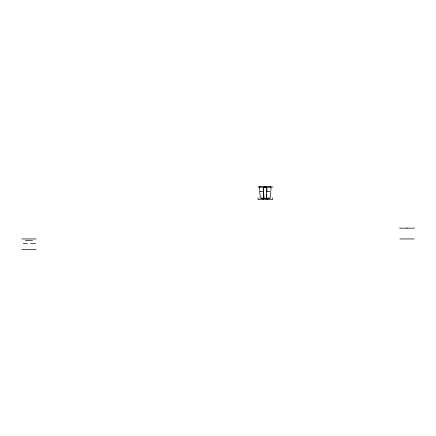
<?xml version="1.0" encoding="UTF-8"?>
<svg xmlns="http://www.w3.org/2000/svg" width="436" height="436" viewBox="0 0 436 436"><rect width="100%" height="100%" fill="white"/><g stroke="black" fill="none" stroke-linecap="round" stroke-linejoin="round"><path stroke-width="0.65" d="M266.723 196.32L266.636 197.633A2.104 0.327 -90 0 1 266.456 198.467L266.837 188.483M266.837 188.853L266.837 186.973L270.974 186.733L270.947 190.467M266.837 190.227L266.837 189.758M266.832 191.153L266.832 190.456M266.827 191.502L266.821 192.08M266.788 194.391L266.772 195.072M266.767 195.186L266.728 196.205M270.881 192.331L270.026 197.241M264.859 198.549L264.058 198.467A2.131 0.332 -90 0 1 263.862 197.508L263.84 197.208M265.965 187.24L265.949 186.619M264.756 187.262L264.685 186.575L264.581 187.262M270.974 197.862L266.837 199.159M264.657 198.538L263.998 198.38L263.758 195.606M269.214 197.862L265.655 198.549M266.369 198.505L264.761 198.544M270.734 191.475L266.837 191.698M269.998 186.799L270.429 186.772M265.606 198.549L265.557 198.554A1.848 0.316 0 0 1 264.952 198.554L264.957 198.554M21.8 238.95L36.144 238.95M399.856 238.95L414.2 238.95M25.441 240.367L32.509 240.367M23.255 243.675L27.392 243.675M30.558 243.675L35.632 243.675M21.8 249.621L36.144 249.621M264.08 186.984L266.837 186.973L265.949 186.99A7.445 0.349 0 0 1 264.145 186.99L259.54 186.733L259.567 190.467M263.726 186.979L263.671 187.889M263.671 191.698L259.54 191.459M259.78 191.475L260.085 191.497M259.78 186.75L260.085 186.772M265.884 186.586L265.758 187.262M264.161 198.489L261.3 197.862M263.671 199.159L259.54 197.862M260.483 197.241L259.633 192.331M263.78 196.091L263.709 193.584M263.742 195.072L263.726 194.391M263.726 194.276L263.698 192.663M263.704 193.355L263.682 190.859M263.693 192.194L263.687 191.851M263.682 191.268L263.676 189.529M263.676 188.853L263.676 189.851M263.671 187.556L263.676 189.18M414.2 227.821L414.2 228.164L399.856 228.164L399.856 227.821M407.028 227.826L407.028 228.279M272.429 186.739L272.429 187.077L258.085 187.077L258.085 186.739M272.429 197.873L272.429 199.672L258.085 199.672L258.085 197.873M263.818 197.257A7.919 1.275 -89.9 0 1 263.758 196.118"/></g></svg>
